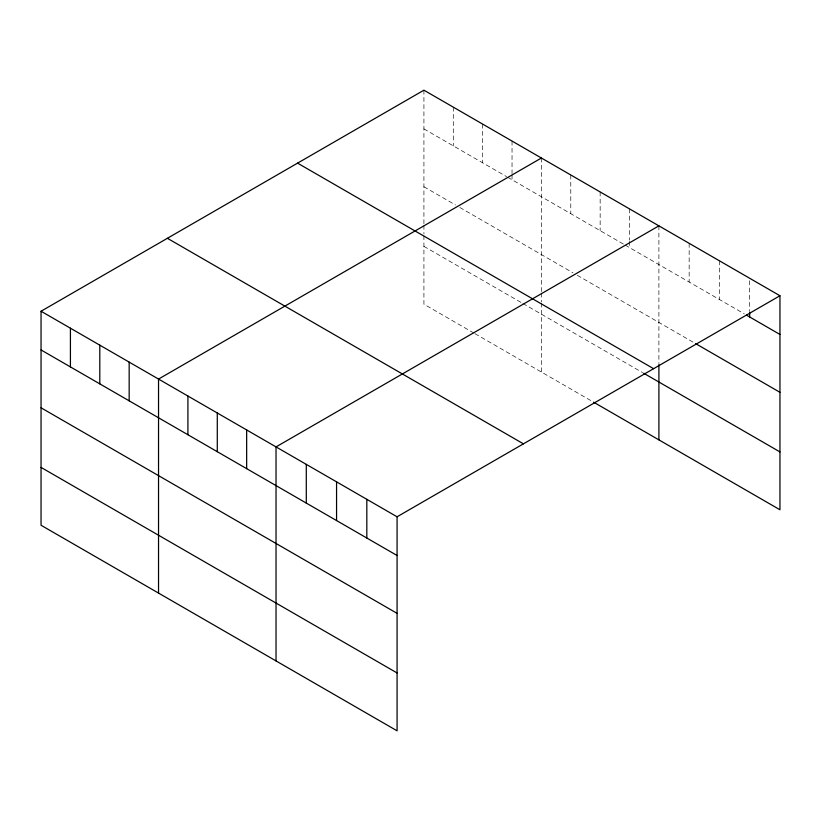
<?xml version="1.0" encoding="UTF-8"?>
<svg xmlns="http://www.w3.org/2000/svg" width="821" height="821" viewBox="0 0 821 821"><rect width="100%" height="100%" fill="white"/><g stroke="black" fill="none" stroke-linecap="round" stroke-linejoin="round"><path stroke-width="0.62" stroke-dasharray="4.11 3.08" d="M423.923 90.187L423.923 224.01M423.923 128.897L506.598 176.638M507.686 177.264L624.083 244.463M625.171 245.099L744.288 313.858M423.923 186.757L455.47 204.963M459.822 207.477L572.955 272.798M577.307 275.312L694.566 343.014M423.923 246.362L521.828 302.887M522.915 303.513L642.586 372.601M473.963 333.1L423.923 304.211L423.923 235.186M475.051 333.726L592.536 401.561M749.686 280.772L749.686 310.738M719.422 260.801L719.422 299.511M689.158 243.324L689.158 282.034M658.904 225.857L658.904 363.395M629.522 208.893L629.522 240.112M629.522 241.364L629.522 247.603M600.151 191.94L600.151 230.65M570.78 174.986L570.78 213.696M541.408 158.022L541.408 291.835M541.408 293.076L541.408 301.769M541.408 303.011L541.408 372.046M512.037 141.068L512.037 173.529M512.037 174.781L512.037 179.778M482.666 124.104L482.666 162.815M453.295 107.151L453.295 145.861M423.923 225.252L423.923 233.944"/><path stroke-width="1.23" d="M779.95 295.745L397.077 516.789L397.077 730.813L41.05 525.255L41.05 311.241L423.923 90.187L779.95 295.745L779.95 509.759L593.624 402.187M541.408 158.022L158.535 379.066L158.535 593.09M658.904 225.857L276.03 446.901L276.03 660.926M746.443 315.11L779.95 334.455M695.644 343.63L779.95 392.305M297.571 163.133L653.598 368.691M643.674 373.227L779.95 451.909M167.402 238.295L523.429 443.843M41.05 311.241L397.077 516.789M41.05 349.951L397.077 555.499M41.05 407.801L397.077 613.349M41.05 467.406L397.077 672.953M749.686 311.99L749.686 316.978M658.904 364.637L658.904 439.871M366.823 499.322L366.823 538.032M336.559 481.845L336.559 520.555M306.295 464.378L306.295 503.088M246.659 429.947L246.659 468.658M217.288 412.984L217.288 451.694M187.917 396.03L187.917 434.74M129.164 362.112L129.164 400.822M99.793 345.159L99.793 383.869M70.421 328.195L70.421 366.905"/></g></svg>
